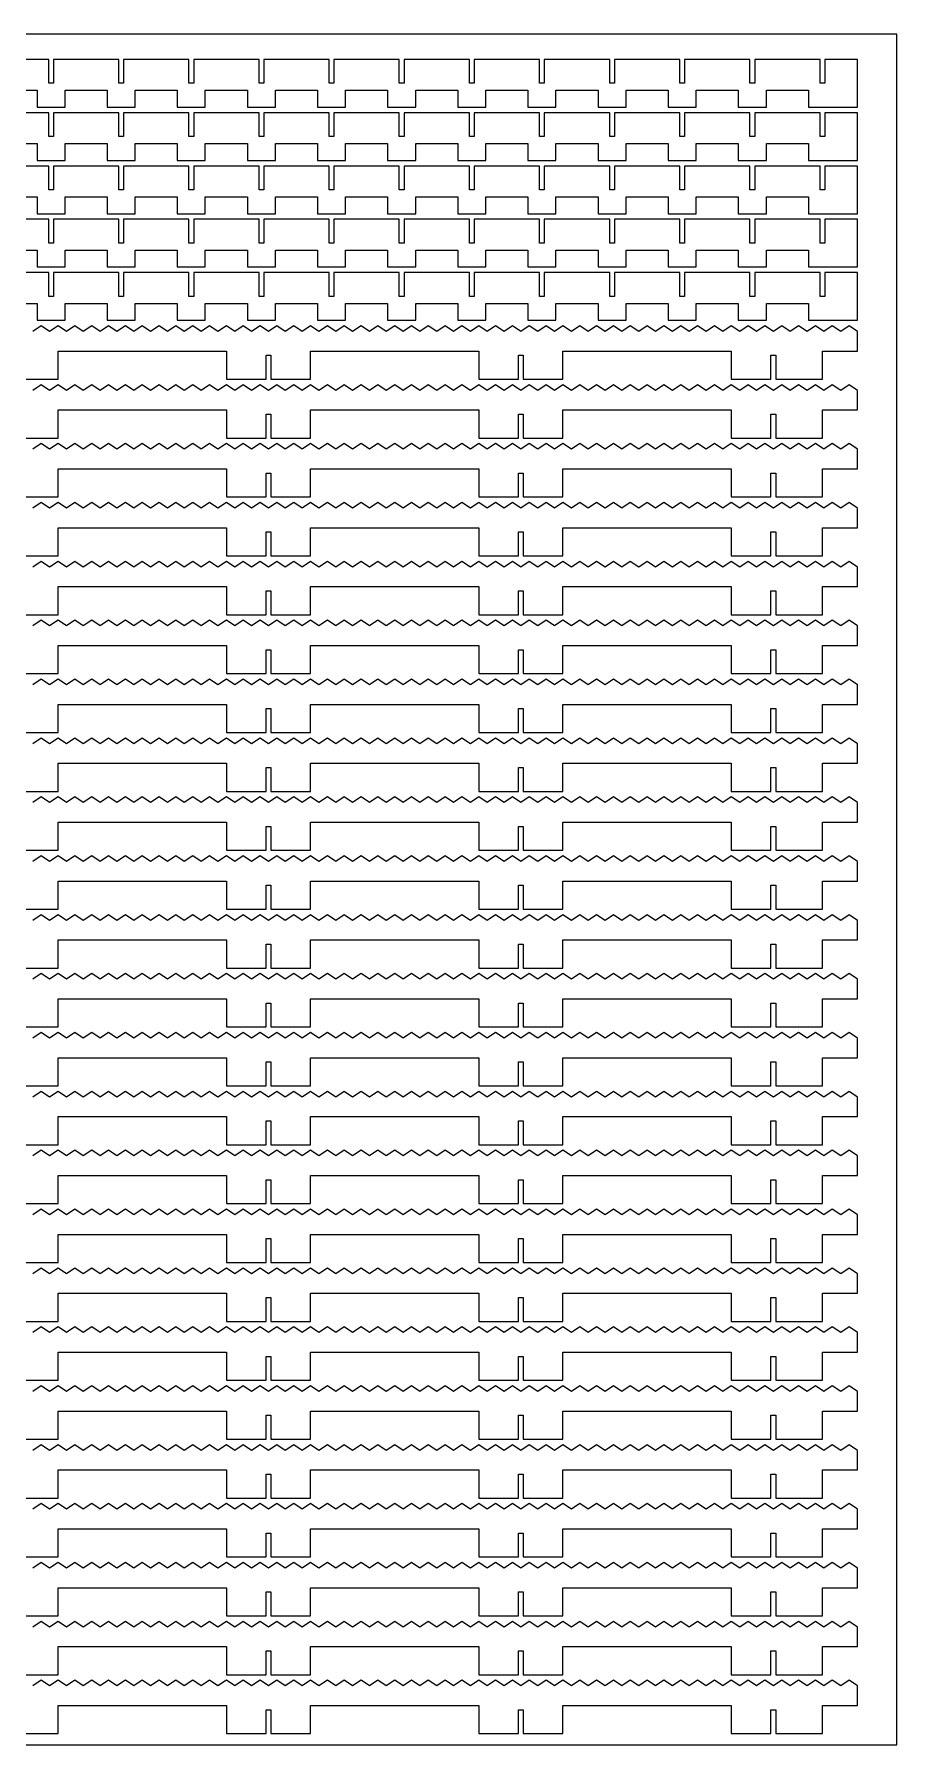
# Model space of a CAD drawing. Header units: millimetres. Extents: x 0 to 2440, y 0 to 2610.
# Drawn here: x 1825 to 2440, y 0 to 1220 of the extents above; entities that cross this region are included whole.
import ezdxf

# ---------------------------------------------------------------- set-up
doc = ezdxf.new("R2010")
doc.units = ezdxf.units.MM
doc.layers.add('CUT', color=1, linetype='Continuous')
doc.layers.add('SHEET', color=8, linetype='Continuous')

msp = doc.modelspace()

# ---------------------------------------------------------------- linework, layer by layer
at = {"layer": 'CUT'}
for points in [[(1797, 1180), (1827, 1180), (1827, 1168), (1847, 1168), (1847, 1180), (1877, 1180), (1877, 1168), (1897, 1168), (1897, 1180), (1927, 1180), (1927, 1168), (1947, 1168), (1947, 1180), (1977, 1180), (1977, 1168), (1997, 1168), (1997, 1180), (2027, 1180), (2027, 1168), (2047, 1168), (2047, 1180), (2077, 1180), (2077, 1168), (2097, 1168), (2097, 1180), (2127, 1180), (2127, 1168), (2147, 1168), (2147, 1180), (2177, 1180), (2177, 1168), (2197, 1168), (2197, 1180), (2227, 1180), (2227, 1168), (2247, 1168), (2247, 1180), (2277, 1180), (2277, 1168), (2297, 1168), (2297, 1180), (2327, 1180), (2327, 1168), (2347, 1168), (2347, 1180), (2377, 1180), (2377, 1168), (2412, 1168), (2412, 1202), (2388.7, 1202), (2388.7, 1185), (2385.3, 1185), (2385.3, 1202), (2338.7, 1202), (2338.7, 1185), (2335.3, 1185), (2335.3, 1202), (2288.7, 1202), (2288.7, 1185), (2285.3, 1185), (2285.3, 1202), (2238.7, 1202), (2238.7, 1185), (2235.3, 1185), (2235.3, 1202), (2188.7, 1202), (2188.7, 1185), (2185.3, 1185), (2185.3, 1202), (2138.7, 1202), (2138.7, 1185), (2135.3, 1185), (2135.3, 1202), (2088.7, 1202), (2088.7, 1185), (2085.3, 1185), (2085.3, 1202), (2038.7, 1202), (2038.7, 1185), (2035.3, 1185), (2035.3, 1202), (1988.7, 1202), (1988.7, 1185), (1985.3, 1185), (1985.3, 1202), (1938.7, 1202), (1938.7, 1185), (1935.3, 1185), (1935.3, 1202), (1888.7, 1202), (1888.7, 1185), (1885.3, 1185), (1885.3, 1202), (1838.7, 1202), (1838.7, 1185), (1835.3, 1185), (1835.3, 1202), (1788.7, 1202)], [(1797, 1142), (1827, 1142), (1827, 1130), (1847, 1130), (1847, 1142), (1877, 1142), (1877, 1130), (1897, 1130), (1897, 1142), (1927, 1142), (1927, 1130), (1947, 1130), (1947, 1142), (1977, 1142), (1977, 1130), (1997, 1130), (1997, 1142), (2027, 1142), (2027, 1130), (2047, 1130), (2047, 1142), (2077, 1142), (2077, 1130), (2097, 1130), (2097, 1142), (2127, 1142), (2127, 1130), (2147, 1130), (2147, 1142), (2177, 1142), (2177, 1130), (2197, 1130), (2197, 1142), (2227, 1142), (2227, 1130), (2247, 1130), (2247, 1142), (2277, 1142), (2277, 1130), (2297, 1130), (2297, 1142), (2327, 1142), (2327, 1130), (2347, 1130), (2347, 1142), (2377, 1142), (2377, 1130), (2412, 1130), (2412, 1164), (2388.7, 1164), (2388.7, 1147), (2385.3, 1147), (2385.3, 1164), (2338.7, 1164), (2338.7, 1147), (2335.3, 1147), (2335.3, 1164), (2288.7, 1164), (2288.7, 1147), (2285.3, 1147), (2285.3, 1164), (2238.7, 1164), (2238.7, 1147), (2235.3, 1147), (2235.3, 1164), (2188.7, 1164), (2188.7, 1147), (2185.3, 1147), (2185.3, 1164), (2138.7, 1164), (2138.7, 1147), (2135.3, 1147), (2135.3, 1164), (2088.7, 1164), (2088.7, 1147), (2085.3, 1147), (2085.3, 1164), (2038.7, 1164), (2038.7, 1147), (2035.3, 1147), (2035.3, 1164), (1988.7, 1164), (1988.7, 1147), (1985.3, 1147), (1985.3, 1164), (1938.7, 1164), (1938.7, 1147), (1935.3, 1147), (1935.3, 1164), (1888.7, 1164), (1888.7, 1147), (1885.3, 1147), (1885.3, 1164), (1838.7, 1164), (1838.7, 1147), (1835.3, 1147), (1835.3, 1164), (1788.7, 1164)], [(1797, 1104), (1827, 1104), (1827, 1092), (1847, 1092), (1847, 1104), (1877, 1104), (1877, 1092), (1897, 1092), (1897, 1104), (1927, 1104), (1927, 1092), (1947, 1092), (1947, 1104), (1977, 1104), (1977, 1092), (1997, 1092), (1997, 1104), (2027, 1104), (2027, 1092), (2047, 1092), (2047, 1104), (2077, 1104), (2077, 1092), (2097, 1092), (2097, 1104), (2127, 1104), (2127, 1092), (2147, 1092), (2147, 1104), (2177, 1104), (2177, 1092), (2197, 1092), (2197, 1104), (2227, 1104), (2227, 1092), (2247, 1092), (2247, 1104), (2277, 1104), (2277, 1092), (2297, 1092), (2297, 1104), (2327, 1104), (2327, 1092), (2347, 1092), (2347, 1104), (2377, 1104), (2377, 1092), (2412, 1092), (2412, 1126), (2388.7, 1126), (2388.7, 1109), (2385.3, 1109), (2385.3, 1126), (2338.7, 1126), (2338.7, 1109), (2335.3, 1109), (2335.3, 1126), (2288.7, 1126), (2288.7, 1109), (2285.3, 1109), (2285.3, 1126), (2238.7, 1126), (2238.7, 1109), (2235.3, 1109), (2235.3, 1126), (2188.7, 1126), (2188.7, 1109), (2185.3, 1109), (2185.3, 1126), (2138.7, 1126), (2138.7, 1109), (2135.3, 1109), (2135.3, 1126), (2088.7, 1126), (2088.7, 1109), (2085.3, 1109), (2085.3, 1126), (2038.7, 1126), (2038.7, 1109), (2035.3, 1109), (2035.3, 1126), (1988.7, 1126), (1988.7, 1109), (1985.3, 1109), (1985.3, 1126), (1938.7, 1126), (1938.7, 1109), (1935.3, 1109), (1935.3, 1126), (1888.7, 1126), (1888.7, 1109), (1885.3, 1109), (1885.3, 1126), (1838.7, 1126), (1838.7, 1109), (1835.3, 1109), (1835.3, 1126), (1788.7, 1126)], [(1797, 1066), (1827, 1066), (1827, 1054), (1847, 1054), (1847, 1066), (1877, 1066), (1877, 1054), (1897, 1054), (1897, 1066), (1927, 1066), (1927, 1054), (1947, 1054), (1947, 1066), (1977, 1066), (1977, 1054), (1997, 1054), (1997, 1066), (2027, 1066), (2027, 1054), (2047, 1054), (2047, 1066), (2077, 1066), (2077, 1054), (2097, 1054), (2097, 1066), (2127, 1066), (2127, 1054), (2147, 1054), (2147, 1066), (2177, 1066), (2177, 1054), (2197, 1054), (2197, 1066), (2227, 1066), (2227, 1054), (2247, 1054), (2247, 1066), (2277, 1066), (2277, 1054), (2297, 1054), (2297, 1066), (2327, 1066), (2327, 1054), (2347, 1054), (2347, 1066), (2377, 1066), (2377, 1054), (2412, 1054), (2412, 1088), (2388.7, 1088), (2388.7, 1071), (2385.3, 1071), (2385.3, 1088), (2338.7, 1088), (2338.7, 1071), (2335.3, 1071), (2335.3, 1088), (2288.7, 1088), (2288.7, 1071), (2285.3, 1071), (2285.3, 1088), (2238.7, 1088), (2238.7, 1071), (2235.3, 1071), (2235.3, 1088), (2188.7, 1088), (2188.7, 1071), (2185.3, 1071), (2185.3, 1088), (2138.7, 1088), (2138.7, 1071), (2135.3, 1071), (2135.3, 1088), (2088.7, 1088), (2088.7, 1071), (2085.3, 1071), (2085.3, 1088), (2038.7, 1088), (2038.7, 1071), (2035.3, 1071), (2035.3, 1088), (1988.7, 1088), (1988.7, 1071), (1985.3, 1071), (1985.3, 1088), (1938.7, 1088), (1938.7, 1071), (1935.3, 1071), (1935.3, 1088), (1888.7, 1088), (1888.7, 1071), (1885.3, 1071), (1885.3, 1088), (1838.7, 1088), (1838.7, 1071), (1835.3, 1071), (1835.3, 1088), (1788.7, 1088)], [(1797, 1028), (1827, 1028), (1827, 1016), (1847, 1016), (1847, 1028), (1877, 1028), (1877, 1016), (1897, 1016), (1897, 1028), (1927, 1028), (1927, 1016), (1947, 1016), (1947, 1028), (1977, 1028), (1977, 1016), (1997, 1016), (1997, 1028), (2027, 1028), (2027, 1016), (2047, 1016), (2047, 1028), (2077, 1028), (2077, 1016), (2097, 1016), (2097, 1028), (2127, 1028), (2127, 1016), (2147, 1016), (2147, 1028), (2177, 1028), (2177, 1016), (2197, 1016), (2197, 1028), (2227, 1028), (2227, 1016), (2247, 1016), (2247, 1028), (2277, 1028), (2277, 1016), (2297, 1016), (2297, 1028), (2327, 1028), (2327, 1016), (2347, 1016), (2347, 1028), (2377, 1028), (2377, 1016), (2412, 1016), (2412, 1050), (2388.7, 1050), (2388.7, 1033), (2385.3, 1033), (2385.3, 1050), (2338.7, 1050), (2338.7, 1033), (2335.3, 1033), (2335.3, 1050), (2288.7, 1050), (2288.7, 1033), (2285.3, 1033), (2285.3, 1050), (2238.7, 1050), (2238.7, 1033), (2235.3, 1033), (2235.3, 1050), (2188.7, 1050), (2188.7, 1033), (2185.3, 1033), (2185.3, 1050), (2138.7, 1050), (2138.7, 1033), (2135.3, 1033), (2135.3, 1050), (2088.7, 1050), (2088.7, 1033), (2085.3, 1033), (2085.3, 1050), (2038.7, 1050), (2038.7, 1033), (2035.3, 1033), (2035.3, 1050), (1988.7, 1050), (1988.7, 1033), (1985.3, 1033), (1985.3, 1050), (1938.7, 1050), (1938.7, 1033), (1935.3, 1033), (1935.3, 1050), (1888.7, 1050), (1888.7, 1033), (1885.3, 1033), (1885.3, 1050), (1838.7, 1050), (1838.7, 1033), (1835.3, 1033), (1835.3, 1050), (1788.7, 1050)], [(1813.7, 974), (1842, 974), (1842, 994), (1962, 994), (1962, 974), (1990.3, 974), (1990.3, 991), (1993.7, 991), (1993.7, 974), (2022, 974), (2022, 994), (2142, 994), (2142, 974), (2170.3, 974), (2170.3, 991), (2173.7, 991), (2173.7, 974), (2202, 974), (2202, 994), (2322, 994), (2322, 974), (2350.3, 974), (2350.3, 991), (2353.7, 991), (2353.7, 974), (2387, 974), (2387, 994), (2412, 994), (2412, 1008), (2406, 1012), (2400, 1008), (2394, 1012), (2388, 1008), (2382, 1012), (2376, 1008), (2370, 1012), (2364, 1008), (2358, 1012), (2352, 1008), (2346, 1012), (2340, 1008), (2334, 1012), (2328, 1008), (2322, 1012), (2316, 1008), (2310, 1012), (2304, 1008), (2298, 1012), (2292, 1008), (2286, 1012), (2280, 1008), (2274, 1012), (2268, 1008), (2262, 1012), (2256, 1008), (2250, 1012), (2244, 1008), (2238, 1012), (2232, 1008), (2226, 1012), (2220, 1008), (2214, 1012), (2208, 1008), (2202, 1012), (2196, 1008), (2190, 1012), (2184, 1008), (2178, 1012), (2172, 1008), (2166, 1012), (2160, 1008), (2154, 1012), (2148, 1008), (2142, 1012), (2136, 1008), (2130, 1012), (2124, 1008), (2118, 1012), (2112, 1008), (2106, 1012), (2100, 1008), (2094, 1012), (2088, 1008), (2082, 1012), (2076, 1008), (2070, 1012), (2064, 1008), (2058, 1012), (2052, 1008), (2046, 1012), (2040, 1008), (2034, 1012), (2028, 1008), (2022, 1012), (2016, 1008), (2010, 1012), (2004, 1008), (1998, 1012), (1992, 1008), (1986, 1012), (1980, 1008), (1974, 1012), (1968, 1008), (1962, 1012), (1956, 1008), (1950, 1012), (1944, 1008), (1938, 1012), (1932, 1008), (1926, 1012), (1920, 1008), (1914, 1012), (1908, 1008), (1902, 1012), (1896, 1008), (1890, 1012), (1884, 1008), (1878, 1012), (1872, 1008), (1866, 1012), (1860, 1008), (1854, 1012), (1848, 1008), (1842, 1012), (1836, 1008), (1830, 1012), (1824, 1008)], [(1813.7, 932), (1842, 932), (1842, 952), (1962, 952), (1962, 932), (1990.3, 932), (1990.3, 949), (1993.7, 949), (1993.7, 932), (2022, 932), (2022, 952), (2142, 952), (2142, 932), (2170.3, 932), (2170.3, 949), (2173.7, 949), (2173.7, 932), (2202, 932), (2202, 952), (2322, 952), (2322, 932), (2350.3, 932), (2350.3, 949), (2353.7, 949), (2353.7, 932), (2387, 932), (2387, 952), (2412, 952), (2412, 966), (2406, 970), (2400, 966), (2394, 970), (2388, 966), (2382, 970), (2376, 966), (2370, 970), (2364, 966), (2358, 970), (2352, 966), (2346, 970), (2340, 966), (2334, 970), (2328, 966), (2322, 970), (2316, 966), (2310, 970), (2304, 966), (2298, 970), (2292, 966), (2286, 970), (2280, 966), (2274, 970), (2268, 966), (2262, 970), (2256, 966), (2250, 970), (2244, 966), (2238, 970), (2232, 966), (2226, 970), (2220, 966), (2214, 970), (2208, 966), (2202, 970), (2196, 966), (2190, 970), (2184, 966), (2178, 970), (2172, 966), (2166, 970), (2160, 966), (2154, 970), (2148, 966), (2142, 970), (2136, 966), (2130, 970), (2124, 966), (2118, 970), (2112, 966), (2106, 970), (2100, 966), (2094, 970), (2088, 966), (2082, 970), (2076, 966), (2070, 970), (2064, 966), (2058, 970), (2052, 966), (2046, 970), (2040, 966), (2034, 970), (2028, 966), (2022, 970), (2016, 966), (2010, 970), (2004, 966), (1998, 970), (1992, 966), (1986, 970), (1980, 966), (1974, 970), (1968, 966), (1962, 970), (1956, 966), (1950, 970), (1944, 966), (1938, 970), (1932, 966), (1926, 970), (1920, 966), (1914, 970), (1908, 966), (1902, 970), (1896, 966), (1890, 970), (1884, 966), (1878, 970), (1872, 966), (1866, 970), (1860, 966), (1854, 970), (1848, 966), (1842, 970), (1836, 966), (1830, 970), (1824, 966)], [(1813.7, 890), (1842, 890), (1842, 910), (1962, 910), (1962, 890), (1990.3, 890), (1990.3, 907), (1993.7, 907), (1993.7, 890), (2022, 890), (2022, 910), (2142, 910), (2142, 890), (2170.3, 890), (2170.3, 907), (2173.7, 907), (2173.7, 890), (2202, 890), (2202, 910), (2322, 910), (2322, 890), (2350.3, 890), (2350.3, 907), (2353.7, 907), (2353.7, 890), (2387, 890), (2387, 910), (2412, 910), (2412, 924), (2406, 928), (2400, 924), (2394, 928), (2388, 924), (2382, 928), (2376, 924), (2370, 928), (2364, 924), (2358, 928), (2352, 924), (2346, 928), (2340, 924), (2334, 928), (2328, 924), (2322, 928), (2316, 924), (2310, 928), (2304, 924), (2298, 928), (2292, 924), (2286, 928), (2280, 924), (2274, 928), (2268, 924), (2262, 928), (2256, 924), (2250, 928), (2244, 924), (2238, 928), (2232, 924), (2226, 928), (2220, 924), (2214, 928), (2208, 924), (2202, 928), (2196, 924), (2190, 928), (2184, 924), (2178, 928), (2172, 924), (2166, 928), (2160, 924), (2154, 928), (2148, 924), (2142, 928), (2136, 924), (2130, 928), (2124, 924), (2118, 928), (2112, 924), (2106, 928), (2100, 924), (2094, 928), (2088, 924), (2082, 928), (2076, 924), (2070, 928), (2064, 924), (2058, 928), (2052, 924), (2046, 928), (2040, 924), (2034, 928), (2028, 924), (2022, 928), (2016, 924), (2010, 928), (2004, 924), (1998, 928), (1992, 924), (1986, 928), (1980, 924), (1974, 928), (1968, 924), (1962, 928), (1956, 924), (1950, 928), (1944, 924), (1938, 928), (1932, 924), (1926, 928), (1920, 924), (1914, 928), (1908, 924), (1902, 928), (1896, 924), (1890, 928), (1884, 924), (1878, 928), (1872, 924), (1866, 928), (1860, 924), (1854, 928), (1848, 924), (1842, 928), (1836, 924), (1830, 928), (1824, 924)], [(1813.7, 848), (1842, 848), (1842, 868), (1962, 868), (1962, 848), (1990.3, 848), (1990.3, 865), (1993.7, 865), (1993.7, 848), (2022, 848), (2022, 868), (2142, 868), (2142, 848), (2170.3, 848), (2170.3, 865), (2173.7, 865), (2173.7, 848), (2202, 848), (2202, 868), (2322, 868), (2322, 848), (2350.3, 848), (2350.3, 865), (2353.7, 865), (2353.7, 848), (2387, 848), (2387, 868), (2412, 868), (2412, 882), (2406, 886), (2400, 882), (2394, 886), (2388, 882), (2382, 886), (2376, 882), (2370, 886), (2364, 882), (2358, 886), (2352, 882), (2346, 886), (2340, 882), (2334, 886), (2328, 882), (2322, 886), (2316, 882), (2310, 886), (2304, 882), (2298, 886), (2292, 882), (2286, 886), (2280, 882), (2274, 886), (2268, 882), (2262, 886), (2256, 882), (2250, 886), (2244, 882), (2238, 886), (2232, 882), (2226, 886), (2220, 882), (2214, 886), (2208, 882), (2202, 886), (2196, 882), (2190, 886), (2184, 882), (2178, 886), (2172, 882), (2166, 886), (2160, 882), (2154, 886), (2148, 882), (2142, 886), (2136, 882), (2130, 886), (2124, 882), (2118, 886), (2112, 882), (2106, 886), (2100, 882), (2094, 886), (2088, 882), (2082, 886), (2076, 882), (2070, 886), (2064, 882), (2058, 886), (2052, 882), (2046, 886), (2040, 882), (2034, 886), (2028, 882), (2022, 886), (2016, 882), (2010, 886), (2004, 882), (1998, 886), (1992, 882), (1986, 886), (1980, 882), (1974, 886), (1968, 882), (1962, 886), (1956, 882), (1950, 886), (1944, 882), (1938, 886), (1932, 882), (1926, 886), (1920, 882), (1914, 886), (1908, 882), (1902, 886), (1896, 882), (1890, 886), (1884, 882), (1878, 886), (1872, 882), (1866, 886), (1860, 882), (1854, 886), (1848, 882), (1842, 886), (1836, 882), (1830, 886), (1824, 882)], [(1813.7, 806), (1842, 806), (1842, 826), (1962, 826), (1962, 806), (1990.3, 806), (1990.3, 823), (1993.7, 823), (1993.7, 806), (2022, 806), (2022, 826), (2142, 826), (2142, 806), (2170.3, 806), (2170.3, 823), (2173.7, 823), (2173.7, 806), (2202, 806), (2202, 826), (2322, 826), (2322, 806), (2350.3, 806), (2350.3, 823), (2353.7, 823), (2353.7, 806), (2387, 806), (2387, 826), (2412, 826), (2412, 840), (2406, 844), (2400, 840), (2394, 844), (2388, 840), (2382, 844), (2376, 840), (2370, 844), (2364, 840), (2358, 844), (2352, 840), (2346, 844), (2340, 840), (2334, 844), (2328, 840), (2322, 844), (2316, 840), (2310, 844), (2304, 840), (2298, 844), (2292, 840), (2286, 844), (2280, 840), (2274, 844), (2268, 840), (2262, 844), (2256, 840), (2250, 844), (2244, 840), (2238, 844), (2232, 840), (2226, 844), (2220, 840), (2214, 844), (2208, 840), (2202, 844), (2196, 840), (2190, 844), (2184, 840), (2178, 844), (2172, 840), (2166, 844), (2160, 840), (2154, 844), (2148, 840), (2142, 844), (2136, 840), (2130, 844), (2124, 840), (2118, 844), (2112, 840), (2106, 844), (2100, 840), (2094, 844), (2088, 840), (2082, 844), (2076, 840), (2070, 844), (2064, 840), (2058, 844), (2052, 840), (2046, 844), (2040, 840), (2034, 844), (2028, 840), (2022, 844), (2016, 840), (2010, 844), (2004, 840), (1998, 844), (1992, 840), (1986, 844), (1980, 840), (1974, 844), (1968, 840), (1962, 844), (1956, 840), (1950, 844), (1944, 840), (1938, 844), (1932, 840), (1926, 844), (1920, 840), (1914, 844), (1908, 840), (1902, 844), (1896, 840), (1890, 844), (1884, 840), (1878, 844), (1872, 840), (1866, 844), (1860, 840), (1854, 844), (1848, 840), (1842, 844), (1836, 840), (1830, 844), (1824, 840)], [(1813.7, 764), (1842, 764), (1842, 784), (1962, 784), (1962, 764), (1990.3, 764), (1990.3, 781), (1993.7, 781), (1993.7, 764), (2022, 764), (2022, 784), (2142, 784), (2142, 764), (2170.3, 764), (2170.3, 781), (2173.7, 781), (2173.7, 764), (2202, 764), (2202, 784), (2322, 784), (2322, 764), (2350.3, 764), (2350.3, 781), (2353.7, 781), (2353.7, 764), (2387, 764), (2387, 784), (2412, 784), (2412, 798), (2406, 802), (2400, 798), (2394, 802), (2388, 798), (2382, 802), (2376, 798), (2370, 802), (2364, 798), (2358, 802), (2352, 798), (2346, 802), (2340, 798), (2334, 802), (2328, 798), (2322, 802), (2316, 798), (2310, 802), (2304, 798), (2298, 802), (2292, 798), (2286, 802), (2280, 798), (2274, 802), (2268, 798), (2262, 802), (2256, 798), (2250, 802), (2244, 798), (2238, 802), (2232, 798), (2226, 802), (2220, 798), (2214, 802), (2208, 798), (2202, 802), (2196, 798), (2190, 802), (2184, 798), (2178, 802), (2172, 798), (2166, 802), (2160, 798), (2154, 802), (2148, 798), (2142, 802), (2136, 798), (2130, 802), (2124, 798), (2118, 802), (2112, 798), (2106, 802), (2100, 798), (2094, 802), (2088, 798), (2082, 802), (2076, 798), (2070, 802), (2064, 798), (2058, 802), (2052, 798), (2046, 802), (2040, 798), (2034, 802), (2028, 798), (2022, 802), (2016, 798), (2010, 802), (2004, 798), (1998, 802), (1992, 798), (1986, 802), (1980, 798), (1974, 802), (1968, 798), (1962, 802), (1956, 798), (1950, 802), (1944, 798), (1938, 802), (1932, 798), (1926, 802), (1920, 798), (1914, 802), (1908, 798), (1902, 802), (1896, 798), (1890, 802), (1884, 798), (1878, 802), (1872, 798), (1866, 802), (1860, 798), (1854, 802), (1848, 798), (1842, 802), (1836, 798), (1830, 802), (1824, 798)], [(1813.7, 722), (1842, 722), (1842, 742), (1962, 742), (1962, 722), (1990.3, 722), (1990.3, 739), (1993.7, 739), (1993.7, 722), (2022, 722), (2022, 742), (2142, 742), (2142, 722), (2170.3, 722), (2170.3, 739), (2173.7, 739), (2173.7, 722), (2202, 722), (2202, 742), (2322, 742), (2322, 722), (2350.3, 722), (2350.3, 739), (2353.7, 739), (2353.7, 722), (2387, 722), (2387, 742), (2412, 742), (2412, 756), (2406, 760), (2400, 756), (2394, 760), (2388, 756), (2382, 760), (2376, 756), (2370, 760), (2364, 756), (2358, 760), (2352, 756), (2346, 760), (2340, 756), (2334, 760), (2328, 756), (2322, 760), (2316, 756), (2310, 760), (2304, 756), (2298, 760), (2292, 756), (2286, 760), (2280, 756), (2274, 760), (2268, 756), (2262, 760), (2256, 756), (2250, 760), (2244, 756), (2238, 760), (2232, 756), (2226, 760), (2220, 756), (2214, 760), (2208, 756), (2202, 760), (2196, 756), (2190, 760), (2184, 756), (2178, 760), (2172, 756), (2166, 760), (2160, 756), (2154, 760), (2148, 756), (2142, 760), (2136, 756), (2130, 760), (2124, 756), (2118, 760), (2112, 756), (2106, 760), (2100, 756), (2094, 760), (2088, 756), (2082, 760), (2076, 756), (2070, 760), (2064, 756), (2058, 760), (2052, 756), (2046, 760), (2040, 756), (2034, 760), (2028, 756), (2022, 760), (2016, 756), (2010, 760), (2004, 756), (1998, 760), (1992, 756), (1986, 760), (1980, 756), (1974, 760), (1968, 756), (1962, 760), (1956, 756), (1950, 760), (1944, 756), (1938, 760), (1932, 756), (1926, 760), (1920, 756), (1914, 760), (1908, 756), (1902, 760), (1896, 756), (1890, 760), (1884, 756), (1878, 760), (1872, 756), (1866, 760), (1860, 756), (1854, 760), (1848, 756), (1842, 760), (1836, 756), (1830, 760), (1824, 756)], [(1813.7, 680), (1842, 680), (1842, 700), (1962, 700), (1962, 680), (1990.3, 680), (1990.3, 697), (1993.7, 697), (1993.7, 680), (2022, 680), (2022, 700), (2142, 700), (2142, 680), (2170.3, 680), (2170.3, 697), (2173.7, 697), (2173.7, 680), (2202, 680), (2202, 700), (2322, 700), (2322, 680), (2350.3, 680), (2350.3, 697), (2353.7, 697), (2353.7, 680), (2387, 680), (2387, 700), (2412, 700), (2412, 714), (2406, 718), (2400, 714), (2394, 718), (2388, 714), (2382, 718), (2376, 714), (2370, 718), (2364, 714), (2358, 718), (2352, 714), (2346, 718), (2340, 714), (2334, 718), (2328, 714), (2322, 718), (2316, 714), (2310, 718), (2304, 714), (2298, 718), (2292, 714), (2286, 718), (2280, 714), (2274, 718), (2268, 714), (2262, 718), (2256, 714), (2250, 718), (2244, 714), (2238, 718), (2232, 714), (2226, 718), (2220, 714), (2214, 718), (2208, 714), (2202, 718), (2196, 714), (2190, 718), (2184, 714), (2178, 718), (2172, 714), (2166, 718), (2160, 714), (2154, 718), (2148, 714), (2142, 718), (2136, 714), (2130, 718), (2124, 714), (2118, 718), (2112, 714), (2106, 718), (2100, 714), (2094, 718), (2088, 714), (2082, 718), (2076, 714), (2070, 718), (2064, 714), (2058, 718), (2052, 714), (2046, 718), (2040, 714), (2034, 718), (2028, 714), (2022, 718), (2016, 714), (2010, 718), (2004, 714), (1998, 718), (1992, 714), (1986, 718), (1980, 714), (1974, 718), (1968, 714), (1962, 718), (1956, 714), (1950, 718), (1944, 714), (1938, 718), (1932, 714), (1926, 718), (1920, 714), (1914, 718), (1908, 714), (1902, 718), (1896, 714), (1890, 718), (1884, 714), (1878, 718), (1872, 714), (1866, 718), (1860, 714), (1854, 718), (1848, 714), (1842, 718), (1836, 714), (1830, 718), (1824, 714)], [(1813.7, 638), (1842, 638), (1842, 658), (1962, 658), (1962, 638), (1990.3, 638), (1990.3, 655), (1993.7, 655), (1993.7, 638), (2022, 638), (2022, 658), (2142, 658), (2142, 638), (2170.3, 638), (2170.3, 655), (2173.7, 655), (2173.7, 638), (2202, 638), (2202, 658), (2322, 658), (2322, 638), (2350.3, 638), (2350.3, 655), (2353.7, 655), (2353.7, 638), (2387, 638), (2387, 658), (2412, 658), (2412, 672), (2406, 676), (2400, 672), (2394, 676), (2388, 672), (2382, 676), (2376, 672), (2370, 676), (2364, 672), (2358, 676), (2352, 672), (2346, 676), (2340, 672), (2334, 676), (2328, 672), (2322, 676), (2316, 672), (2310, 676), (2304, 672), (2298, 676), (2292, 672), (2286, 676), (2280, 672), (2274, 676), (2268, 672), (2262, 676), (2256, 672), (2250, 676), (2244, 672), (2238, 676), (2232, 672), (2226, 676), (2220, 672), (2214, 676), (2208, 672), (2202, 676), (2196, 672), (2190, 676), (2184, 672), (2178, 676), (2172, 672), (2166, 676), (2160, 672), (2154, 676), (2148, 672), (2142, 676), (2136, 672), (2130, 676), (2124, 672), (2118, 676), (2112, 672), (2106, 676), (2100, 672), (2094, 676), (2088, 672), (2082, 676), (2076, 672), (2070, 676), (2064, 672), (2058, 676), (2052, 672), (2046, 676), (2040, 672), (2034, 676), (2028, 672), (2022, 676), (2016, 672), (2010, 676), (2004, 672), (1998, 676), (1992, 672), (1986, 676), (1980, 672), (1974, 676), (1968, 672), (1962, 676), (1956, 672), (1950, 676), (1944, 672), (1938, 676), (1932, 672), (1926, 676), (1920, 672), (1914, 676), (1908, 672), (1902, 676), (1896, 672), (1890, 676), (1884, 672), (1878, 676), (1872, 672), (1866, 676), (1860, 672), (1854, 676), (1848, 672), (1842, 676), (1836, 672), (1830, 676), (1824, 672)], [(1813.7, 596), (1842, 596), (1842, 616), (1962, 616), (1962, 596), (1990.3, 596), (1990.3, 613), (1993.7, 613), (1993.7, 596), (2022, 596), (2022, 616), (2142, 616), (2142, 596), (2170.3, 596), (2170.3, 613), (2173.7, 613), (2173.7, 596), (2202, 596), (2202, 616), (2322, 616), (2322, 596), (2350.3, 596), (2350.3, 613), (2353.7, 613), (2353.7, 596), (2387, 596), (2387, 616), (2412, 616), (2412, 630), (2406, 634), (2400, 630), (2394, 634), (2388, 630), (2382, 634), (2376, 630), (2370, 634), (2364, 630), (2358, 634), (2352, 630), (2346, 634), (2340, 630), (2334, 634), (2328, 630), (2322, 634), (2316, 630), (2310, 634), (2304, 630), (2298, 634), (2292, 630), (2286, 634), (2280, 630), (2274, 634), (2268, 630), (2262, 634), (2256, 630), (2250, 634), (2244, 630), (2238, 634), (2232, 630), (2226, 634), (2220, 630), (2214, 634), (2208, 630), (2202, 634), (2196, 630), (2190, 634), (2184, 630), (2178, 634), (2172, 630), (2166, 634), (2160, 630), (2154, 634), (2148, 630), (2142, 634), (2136, 630), (2130, 634), (2124, 630), (2118, 634), (2112, 630), (2106, 634), (2100, 630), (2094, 634), (2088, 630), (2082, 634), (2076, 630), (2070, 634), (2064, 630), (2058, 634), (2052, 630), (2046, 634), (2040, 630), (2034, 634), (2028, 630), (2022, 634), (2016, 630), (2010, 634), (2004, 630), (1998, 634), (1992, 630), (1986, 634), (1980, 630), (1974, 634), (1968, 630), (1962, 634), (1956, 630), (1950, 634), (1944, 630), (1938, 634), (1932, 630), (1926, 634), (1920, 630), (1914, 634), (1908, 630), (1902, 634), (1896, 630), (1890, 634), (1884, 630), (1878, 634), (1872, 630), (1866, 634), (1860, 630), (1854, 634), (1848, 630), (1842, 634), (1836, 630), (1830, 634), (1824, 630)], [(1813.7, 554), (1842, 554), (1842, 574), (1962, 574), (1962, 554), (1990.3, 554), (1990.3, 571), (1993.7, 571), (1993.7, 554), (2022, 554), (2022, 574), (2142, 574), (2142, 554), (2170.3, 554), (2170.3, 571), (2173.7, 571), (2173.7, 554), (2202, 554), (2202, 574), (2322, 574), (2322, 554), (2350.3, 554), (2350.3, 571), (2353.7, 571), (2353.7, 554), (2387, 554), (2387, 574), (2412, 574), (2412, 588), (2406, 592), (2400, 588), (2394, 592), (2388, 588), (2382, 592), (2376, 588), (2370, 592), (2364, 588), (2358, 592), (2352, 588), (2346, 592), (2340, 588), (2334, 592), (2328, 588), (2322, 592), (2316, 588), (2310, 592), (2304, 588), (2298, 592), (2292, 588), (2286, 592), (2280, 588), (2274, 592), (2268, 588), (2262, 592), (2256, 588), (2250, 592), (2244, 588), (2238, 592), (2232, 588), (2226, 592), (2220, 588), (2214, 592), (2208, 588), (2202, 592), (2196, 588), (2190, 592), (2184, 588), (2178, 592), (2172, 588), (2166, 592), (2160, 588), (2154, 592), (2148, 588), (2142, 592), (2136, 588), (2130, 592), (2124, 588), (2118, 592), (2112, 588), (2106, 592), (2100, 588), (2094, 592), (2088, 588), (2082, 592), (2076, 588), (2070, 592), (2064, 588), (2058, 592), (2052, 588), (2046, 592), (2040, 588), (2034, 592), (2028, 588), (2022, 592), (2016, 588), (2010, 592), (2004, 588), (1998, 592), (1992, 588), (1986, 592), (1980, 588), (1974, 592), (1968, 588), (1962, 592), (1956, 588), (1950, 592), (1944, 588), (1938, 592), (1932, 588), (1926, 592), (1920, 588), (1914, 592), (1908, 588), (1902, 592), (1896, 588), (1890, 592), (1884, 588), (1878, 592), (1872, 588), (1866, 592), (1860, 588), (1854, 592), (1848, 588), (1842, 592), (1836, 588), (1830, 592), (1824, 588)], [(1813.7, 512), (1842, 512), (1842, 532), (1962, 532), (1962, 512), (1990.3, 512), (1990.3, 529), (1993.7, 529), (1993.7, 512), (2022, 512), (2022, 532), (2142, 532), (2142, 512), (2170.3, 512), (2170.3, 529), (2173.7, 529), (2173.7, 512), (2202, 512), (2202, 532), (2322, 532), (2322, 512), (2350.3, 512), (2350.3, 529), (2353.7, 529), (2353.7, 512), (2387, 512), (2387, 532), (2412, 532), (2412, 546), (2406, 550), (2400, 546), (2394, 550), (2388, 546), (2382, 550), (2376, 546), (2370, 550), (2364, 546), (2358, 550), (2352, 546), (2346, 550), (2340, 546), (2334, 550), (2328, 546), (2322, 550), (2316, 546), (2310, 550), (2304, 546), (2298, 550), (2292, 546), (2286, 550), (2280, 546), (2274, 550), (2268, 546), (2262, 550), (2256, 546), (2250, 550), (2244, 546), (2238, 550), (2232, 546), (2226, 550), (2220, 546), (2214, 550), (2208, 546), (2202, 550), (2196, 546), (2190, 550), (2184, 546), (2178, 550), (2172, 546), (2166, 550), (2160, 546), (2154, 550), (2148, 546), (2142, 550), (2136, 546), (2130, 550), (2124, 546), (2118, 550), (2112, 546), (2106, 550), (2100, 546), (2094, 550), (2088, 546), (2082, 550), (2076, 546), (2070, 550), (2064, 546), (2058, 550), (2052, 546), (2046, 550), (2040, 546), (2034, 550), (2028, 546), (2022, 550), (2016, 546), (2010, 550), (2004, 546), (1998, 550), (1992, 546), (1986, 550), (1980, 546), (1974, 550), (1968, 546), (1962, 550), (1956, 546), (1950, 550), (1944, 546), (1938, 550), (1932, 546), (1926, 550), (1920, 546), (1914, 550), (1908, 546), (1902, 550), (1896, 546), (1890, 550), (1884, 546), (1878, 550), (1872, 546), (1866, 550), (1860, 546), (1854, 550), (1848, 546), (1842, 550), (1836, 546), (1830, 550), (1824, 546)], [(1813.7, 470), (1842, 470), (1842, 490), (1962, 490), (1962, 470), (1990.3, 470), (1990.3, 487), (1993.7, 487), (1993.7, 470), (2022, 470), (2022, 490), (2142, 490), (2142, 470), (2170.3, 470), (2170.3, 487), (2173.7, 487), (2173.7, 470), (2202, 470), (2202, 490), (2322, 490), (2322, 470), (2350.3, 470), (2350.3, 487), (2353.7, 487), (2353.7, 470), (2387, 470), (2387, 490), (2412, 490), (2412, 504), (2406, 508), (2400, 504), (2394, 508), (2388, 504), (2382, 508), (2376, 504), (2370, 508), (2364, 504), (2358, 508), (2352, 504), (2346, 508), (2340, 504), (2334, 508), (2328, 504), (2322, 508), (2316, 504), (2310, 508), (2304, 504), (2298, 508), (2292, 504), (2286, 508), (2280, 504), (2274, 508), (2268, 504), (2262, 508), (2256, 504), (2250, 508), (2244, 504), (2238, 508), (2232, 504), (2226, 508), (2220, 504), (2214, 508), (2208, 504), (2202, 508), (2196, 504), (2190, 508), (2184, 504), (2178, 508), (2172, 504), (2166, 508), (2160, 504), (2154, 508), (2148, 504), (2142, 508), (2136, 504), (2130, 508), (2124, 504), (2118, 508), (2112, 504), (2106, 508), (2100, 504), (2094, 508), (2088, 504), (2082, 508), (2076, 504), (2070, 508), (2064, 504), (2058, 508), (2052, 504), (2046, 508), (2040, 504), (2034, 508), (2028, 504), (2022, 508), (2016, 504), (2010, 508), (2004, 504), (1998, 508), (1992, 504), (1986, 508), (1980, 504), (1974, 508), (1968, 504), (1962, 508), (1956, 504), (1950, 508), (1944, 504), (1938, 508), (1932, 504), (1926, 508), (1920, 504), (1914, 508), (1908, 504), (1902, 508), (1896, 504), (1890, 508), (1884, 504), (1878, 508), (1872, 504), (1866, 508), (1860, 504), (1854, 508), (1848, 504), (1842, 508), (1836, 504), (1830, 508), (1824, 504)], [(1813.7, 428), (1842, 428), (1842, 448), (1962, 448), (1962, 428), (1990.3, 428), (1990.3, 445), (1993.7, 445), (1993.7, 428), (2022, 428), (2022, 448), (2142, 448), (2142, 428), (2170.3, 428), (2170.3, 445), (2173.7, 445), (2173.7, 428), (2202, 428), (2202, 448), (2322, 448), (2322, 428), (2350.3, 428), (2350.3, 445), (2353.7, 445), (2353.7, 428), (2387, 428), (2387, 448), (2412, 448), (2412, 462), (2406, 466), (2400, 462), (2394, 466), (2388, 462), (2382, 466), (2376, 462), (2370, 466), (2364, 462), (2358, 466), (2352, 462), (2346, 466), (2340, 462), (2334, 466), (2328, 462), (2322, 466), (2316, 462), (2310, 466), (2304, 462), (2298, 466), (2292, 462), (2286, 466), (2280, 462), (2274, 466), (2268, 462), (2262, 466), (2256, 462), (2250, 466), (2244, 462), (2238, 466), (2232, 462), (2226, 466), (2220, 462), (2214, 466), (2208, 462), (2202, 466), (2196, 462), (2190, 466), (2184, 462), (2178, 466), (2172, 462), (2166, 466), (2160, 462), (2154, 466), (2148, 462), (2142, 466), (2136, 462), (2130, 466), (2124, 462), (2118, 466), (2112, 462), (2106, 466), (2100, 462), (2094, 466), (2088, 462), (2082, 466), (2076, 462), (2070, 466), (2064, 462), (2058, 466), (2052, 462), (2046, 466), (2040, 462), (2034, 466), (2028, 462), (2022, 466), (2016, 462), (2010, 466), (2004, 462), (1998, 466), (1992, 462), (1986, 466), (1980, 462), (1974, 466), (1968, 462), (1962, 466), (1956, 462), (1950, 466), (1944, 462), (1938, 466), (1932, 462), (1926, 466), (1920, 462), (1914, 466), (1908, 462), (1902, 466), (1896, 462), (1890, 466), (1884, 462), (1878, 466), (1872, 462), (1866, 466), (1860, 462), (1854, 466), (1848, 462), (1842, 466), (1836, 462), (1830, 466), (1824, 462)], [(1813.7, 386), (1842, 386), (1842, 406), (1962, 406), (1962, 386), (1990.3, 386), (1990.3, 403), (1993.7, 403), (1993.7, 386), (2022, 386), (2022, 406), (2142, 406), (2142, 386), (2170.3, 386), (2170.3, 403), (2173.7, 403), (2173.7, 386), (2202, 386), (2202, 406), (2322, 406), (2322, 386), (2350.3, 386), (2350.3, 403), (2353.7, 403), (2353.7, 386), (2387, 386), (2387, 406), (2412, 406), (2412, 420), (2406, 424), (2400, 420), (2394, 424), (2388, 420), (2382, 424), (2376, 420), (2370, 424), (2364, 420), (2358, 424), (2352, 420), (2346, 424), (2340, 420), (2334, 424), (2328, 420), (2322, 424), (2316, 420), (2310, 424), (2304, 420), (2298, 424), (2292, 420), (2286, 424), (2280, 420), (2274, 424), (2268, 420), (2262, 424), (2256, 420), (2250, 424), (2244, 420), (2238, 424), (2232, 420), (2226, 424), (2220, 420), (2214, 424), (2208, 420), (2202, 424), (2196, 420), (2190, 424), (2184, 420), (2178, 424), (2172, 420), (2166, 424), (2160, 420), (2154, 424), (2148, 420), (2142, 424), (2136, 420), (2130, 424), (2124, 420), (2118, 424), (2112, 420), (2106, 424), (2100, 420), (2094, 424), (2088, 420), (2082, 424), (2076, 420), (2070, 424), (2064, 420), (2058, 424), (2052, 420), (2046, 424), (2040, 420), (2034, 424), (2028, 420), (2022, 424), (2016, 420), (2010, 424), (2004, 420), (1998, 424), (1992, 420), (1986, 424), (1980, 420), (1974, 424), (1968, 420), (1962, 424), (1956, 420), (1950, 424), (1944, 420), (1938, 424), (1932, 420), (1926, 424), (1920, 420), (1914, 424), (1908, 420), (1902, 424), (1896, 420), (1890, 424), (1884, 420), (1878, 424), (1872, 420), (1866, 424), (1860, 420), (1854, 424), (1848, 420), (1842, 424), (1836, 420), (1830, 424), (1824, 420)], [(1813.7, 344), (1842, 344), (1842, 364), (1962, 364), (1962, 344), (1990.3, 344), (1990.3, 361), (1993.7, 361), (1993.7, 344), (2022, 344), (2022, 364), (2142, 364), (2142, 344), (2170.3, 344), (2170.3, 361), (2173.7, 361), (2173.7, 344), (2202, 344), (2202, 364), (2322, 364), (2322, 344), (2350.3, 344), (2350.3, 361), (2353.7, 361), (2353.7, 344), (2387, 344), (2387, 364), (2412, 364), (2412, 378), (2406, 382), (2400, 378), (2394, 382), (2388, 378), (2382, 382), (2376, 378), (2370, 382), (2364, 378), (2358, 382), (2352, 378), (2346, 382), (2340, 378), (2334, 382), (2328, 378), (2322, 382), (2316, 378), (2310, 382), (2304, 378), (2298, 382), (2292, 378), (2286, 382), (2280, 378), (2274, 382), (2268, 378), (2262, 382), (2256, 378), (2250, 382), (2244, 378), (2238, 382), (2232, 378), (2226, 382), (2220, 378), (2214, 382), (2208, 378), (2202, 382), (2196, 378), (2190, 382), (2184, 378), (2178, 382), (2172, 378), (2166, 382), (2160, 378), (2154, 382), (2148, 378), (2142, 382), (2136, 378), (2130, 382), (2124, 378), (2118, 382), (2112, 378), (2106, 382), (2100, 378), (2094, 382), (2088, 378), (2082, 382), (2076, 378), (2070, 382), (2064, 378), (2058, 382), (2052, 378), (2046, 382), (2040, 378), (2034, 382), (2028, 378), (2022, 382), (2016, 378), (2010, 382), (2004, 378), (1998, 382), (1992, 378), (1986, 382), (1980, 378), (1974, 382), (1968, 378), (1962, 382), (1956, 378), (1950, 382), (1944, 378), (1938, 382), (1932, 378), (1926, 382), (1920, 378), (1914, 382), (1908, 378), (1902, 382), (1896, 378), (1890, 382), (1884, 378), (1878, 382), (1872, 378), (1866, 382), (1860, 378), (1854, 382), (1848, 378), (1842, 382), (1836, 378), (1830, 382), (1824, 378)], [(1813.7, 302), (1842, 302), (1842, 322), (1962, 322), (1962, 302), (1990.3, 302), (1990.3, 319), (1993.7, 319), (1993.7, 302), (2022, 302), (2022, 322), (2142, 322), (2142, 302), (2170.3, 302), (2170.3, 319), (2173.7, 319), (2173.7, 302), (2202, 302), (2202, 322), (2322, 322), (2322, 302), (2350.3, 302), (2350.3, 319), (2353.7, 319), (2353.7, 302), (2387, 302), (2387, 322), (2412, 322), (2412, 336), (2406, 340), (2400, 336), (2394, 340), (2388, 336), (2382, 340), (2376, 336), (2370, 340), (2364, 336), (2358, 340), (2352, 336), (2346, 340), (2340, 336), (2334, 340), (2328, 336), (2322, 340), (2316, 336), (2310, 340), (2304, 336), (2298, 340), (2292, 336), (2286, 340), (2280, 336), (2274, 340), (2268, 336), (2262, 340), (2256, 336), (2250, 340), (2244, 336), (2238, 340), (2232, 336), (2226, 340), (2220, 336), (2214, 340), (2208, 336), (2202, 340), (2196, 336), (2190, 340), (2184, 336), (2178, 340), (2172, 336), (2166, 340), (2160, 336), (2154, 340), (2148, 336), (2142, 340), (2136, 336), (2130, 340), (2124, 336), (2118, 340), (2112, 336), (2106, 340), (2100, 336), (2094, 340), (2088, 336), (2082, 340), (2076, 336), (2070, 340), (2064, 336), (2058, 340), (2052, 336), (2046, 340), (2040, 336), (2034, 340), (2028, 336), (2022, 340), (2016, 336), (2010, 340), (2004, 336), (1998, 340), (1992, 336), (1986, 340), (1980, 336), (1974, 340), (1968, 336), (1962, 340), (1956, 336), (1950, 340), (1944, 336), (1938, 340), (1932, 336), (1926, 340), (1920, 336), (1914, 340), (1908, 336), (1902, 340), (1896, 336), (1890, 340), (1884, 336), (1878, 340), (1872, 336), (1866, 340), (1860, 336), (1854, 340), (1848, 336), (1842, 340), (1836, 336), (1830, 340), (1824, 336)], [(1813.7, 260), (1842, 260), (1842, 280), (1962, 280), (1962, 260), (1990.3, 260), (1990.3, 277), (1993.7, 277), (1993.7, 260), (2022, 260), (2022, 280), (2142, 280), (2142, 260), (2170.3, 260), (2170.3, 277), (2173.7, 277), (2173.7, 260), (2202, 260), (2202, 280), (2322, 280), (2322, 260), (2350.3, 260), (2350.3, 277), (2353.7, 277), (2353.7, 260), (2387, 260), (2387, 280), (2412, 280), (2412, 294), (2406, 298), (2400, 294), (2394, 298), (2388, 294), (2382, 298), (2376, 294), (2370, 298), (2364, 294), (2358, 298), (2352, 294), (2346, 298), (2340, 294), (2334, 298), (2328, 294), (2322, 298), (2316, 294), (2310, 298), (2304, 294), (2298, 298), (2292, 294), (2286, 298), (2280, 294), (2274, 298), (2268, 294), (2262, 298), (2256, 294), (2250, 298), (2244, 294), (2238, 298), (2232, 294), (2226, 298), (2220, 294), (2214, 298), (2208, 294), (2202, 298), (2196, 294), (2190, 298), (2184, 294), (2178, 298), (2172, 294), (2166, 298), (2160, 294), (2154, 298), (2148, 294), (2142, 298), (2136, 294), (2130, 298), (2124, 294), (2118, 298), (2112, 294), (2106, 298), (2100, 294), (2094, 298), (2088, 294), (2082, 298), (2076, 294), (2070, 298), (2064, 294), (2058, 298), (2052, 294), (2046, 298), (2040, 294), (2034, 298), (2028, 294), (2022, 298), (2016, 294), (2010, 298), (2004, 294), (1998, 298), (1992, 294), (1986, 298), (1980, 294), (1974, 298), (1968, 294), (1962, 298), (1956, 294), (1950, 298), (1944, 294), (1938, 298), (1932, 294), (1926, 298), (1920, 294), (1914, 298), (1908, 294), (1902, 298), (1896, 294), (1890, 298), (1884, 294), (1878, 298), (1872, 294), (1866, 298), (1860, 294), (1854, 298), (1848, 294), (1842, 298), (1836, 294), (1830, 298), (1824, 294)], [(1813.7, 218), (1842, 218), (1842, 238), (1962, 238), (1962, 218), (1990.3, 218), (1990.3, 235), (1993.7, 235), (1993.7, 218), (2022, 218), (2022, 238), (2142, 238), (2142, 218), (2170.3, 218), (2170.3, 235), (2173.7, 235), (2173.7, 218), (2202, 218), (2202, 238), (2322, 238), (2322, 218), (2350.3, 218), (2350.3, 235), (2353.7, 235), (2353.7, 218), (2387, 218), (2387, 238), (2412, 238), (2412, 252), (2406, 256), (2400, 252), (2394, 256), (2388, 252), (2382, 256), (2376, 252), (2370, 256), (2364, 252), (2358, 256), (2352, 252), (2346, 256), (2340, 252), (2334, 256), (2328, 252), (2322, 256), (2316, 252), (2310, 256), (2304, 252), (2298, 256), (2292, 252), (2286, 256), (2280, 252), (2274, 256), (2268, 252), (2262, 256), (2256, 252), (2250, 256), (2244, 252), (2238, 256), (2232, 252), (2226, 256), (2220, 252), (2214, 256), (2208, 252), (2202, 256), (2196, 252), (2190, 256), (2184, 252), (2178, 256), (2172, 252), (2166, 256), (2160, 252), (2154, 256), (2148, 252), (2142, 256), (2136, 252), (2130, 256), (2124, 252), (2118, 256), (2112, 252), (2106, 256), (2100, 252), (2094, 256), (2088, 252), (2082, 256), (2076, 252), (2070, 256), (2064, 252), (2058, 256), (2052, 252), (2046, 256), (2040, 252), (2034, 256), (2028, 252), (2022, 256), (2016, 252), (2010, 256), (2004, 252), (1998, 256), (1992, 252), (1986, 256), (1980, 252), (1974, 256), (1968, 252), (1962, 256), (1956, 252), (1950, 256), (1944, 252), (1938, 256), (1932, 252), (1926, 256), (1920, 252), (1914, 256), (1908, 252), (1902, 256), (1896, 252), (1890, 256), (1884, 252), (1878, 256), (1872, 252), (1866, 256), (1860, 252), (1854, 256), (1848, 252), (1842, 256), (1836, 252), (1830, 256), (1824, 252)], [(1813.7, 176), (1842, 176), (1842, 196), (1962, 196), (1962, 176), (1990.3, 176), (1990.3, 193), (1993.7, 193), (1993.7, 176), (2022, 176), (2022, 196), (2142, 196), (2142, 176), (2170.3, 176), (2170.3, 193), (2173.7, 193), (2173.7, 176), (2202, 176), (2202, 196), (2322, 196), (2322, 176), (2350.3, 176), (2350.3, 193), (2353.7, 193), (2353.7, 176), (2387, 176), (2387, 196), (2412, 196), (2412, 210), (2406, 214), (2400, 210), (2394, 214), (2388, 210), (2382, 214), (2376, 210), (2370, 214), (2364, 210), (2358, 214), (2352, 210), (2346, 214), (2340, 210), (2334, 214), (2328, 210), (2322, 214), (2316, 210), (2310, 214), (2304, 210), (2298, 214), (2292, 210), (2286, 214), (2280, 210), (2274, 214), (2268, 210), (2262, 214), (2256, 210), (2250, 214), (2244, 210), (2238, 214), (2232, 210), (2226, 214), (2220, 210), (2214, 214), (2208, 210), (2202, 214), (2196, 210), (2190, 214), (2184, 210), (2178, 214), (2172, 210), (2166, 214), (2160, 210), (2154, 214), (2148, 210), (2142, 214), (2136, 210), (2130, 214), (2124, 210), (2118, 214), (2112, 210), (2106, 214), (2100, 210), (2094, 214), (2088, 210), (2082, 214), (2076, 210), (2070, 214), (2064, 210), (2058, 214), (2052, 210), (2046, 214), (2040, 210), (2034, 214), (2028, 210), (2022, 214), (2016, 210), (2010, 214), (2004, 210), (1998, 214), (1992, 210), (1986, 214), (1980, 210), (1974, 214), (1968, 210), (1962, 214), (1956, 210), (1950, 214), (1944, 210), (1938, 214), (1932, 210), (1926, 214), (1920, 210), (1914, 214), (1908, 210), (1902, 214), (1896, 210), (1890, 214), (1884, 210), (1878, 214), (1872, 210), (1866, 214), (1860, 210), (1854, 214), (1848, 210), (1842, 214), (1836, 210), (1830, 214), (1824, 210)], [(1813.7, 134), (1842, 134), (1842, 154), (1962, 154), (1962, 134), (1990.3, 134), (1990.3, 151), (1993.7, 151), (1993.7, 134), (2022, 134), (2022, 154), (2142, 154), (2142, 134), (2170.3, 134), (2170.3, 151), (2173.7, 151), (2173.7, 134), (2202, 134), (2202, 154), (2322, 154), (2322, 134), (2350.3, 134), (2350.3, 151), (2353.7, 151), (2353.7, 134), (2387, 134), (2387, 154), (2412, 154), (2412, 168), (2406, 172), (2400, 168), (2394, 172), (2388, 168), (2382, 172), (2376, 168), (2370, 172), (2364, 168), (2358, 172), (2352, 168), (2346, 172), (2340, 168), (2334, 172), (2328, 168), (2322, 172), (2316, 168), (2310, 172), (2304, 168), (2298, 172), (2292, 168), (2286, 172), (2280, 168), (2274, 172), (2268, 168), (2262, 172), (2256, 168), (2250, 172), (2244, 168), (2238, 172), (2232, 168), (2226, 172), (2220, 168), (2214, 172), (2208, 168), (2202, 172), (2196, 168), (2190, 172), (2184, 168), (2178, 172), (2172, 168), (2166, 172), (2160, 168), (2154, 172), (2148, 168), (2142, 172), (2136, 168), (2130, 172), (2124, 168), (2118, 172), (2112, 168), (2106, 172), (2100, 168), (2094, 172), (2088, 168), (2082, 172), (2076, 168), (2070, 172), (2064, 168), (2058, 172), (2052, 168), (2046, 172), (2040, 168), (2034, 172), (2028, 168), (2022, 172), (2016, 168), (2010, 172), (2004, 168), (1998, 172), (1992, 168), (1986, 172), (1980, 168), (1974, 172), (1968, 168), (1962, 172), (1956, 168), (1950, 172), (1944, 168), (1938, 172), (1932, 168), (1926, 172), (1920, 168), (1914, 172), (1908, 168), (1902, 172), (1896, 168), (1890, 172), (1884, 168), (1878, 172), (1872, 168), (1866, 172), (1860, 168), (1854, 172), (1848, 168), (1842, 172), (1836, 168), (1830, 172), (1824, 168)], [(1813.7, 92), (1842, 92), (1842, 112), (1962, 112), (1962, 92), (1990.3, 92), (1990.3, 109), (1993.7, 109), (1993.7, 92), (2022, 92), (2022, 112), (2142, 112), (2142, 92), (2170.3, 92), (2170.3, 109), (2173.7, 109), (2173.7, 92), (2202, 92), (2202, 112), (2322, 112), (2322, 92), (2350.3, 92), (2350.3, 109), (2353.7, 109), (2353.7, 92), (2387, 92), (2387, 112), (2412, 112), (2412, 126), (2406, 130), (2400, 126), (2394, 130), (2388, 126), (2382, 130), (2376, 126), (2370, 130), (2364, 126), (2358, 130), (2352, 126), (2346, 130), (2340, 126), (2334, 130), (2328, 126), (2322, 130), (2316, 126), (2310, 130), (2304, 126), (2298, 130), (2292, 126), (2286, 130), (2280, 126), (2274, 130), (2268, 126), (2262, 130), (2256, 126), (2250, 130), (2244, 126), (2238, 130), (2232, 126), (2226, 130), (2220, 126), (2214, 130), (2208, 126), (2202, 130), (2196, 126), (2190, 130), (2184, 126), (2178, 130), (2172, 126), (2166, 130), (2160, 126), (2154, 130), (2148, 126), (2142, 130), (2136, 126), (2130, 130), (2124, 126), (2118, 130), (2112, 126), (2106, 130), (2100, 126), (2094, 130), (2088, 126), (2082, 130), (2076, 126), (2070, 130), (2064, 126), (2058, 130), (2052, 126), (2046, 130), (2040, 126), (2034, 130), (2028, 126), (2022, 130), (2016, 126), (2010, 130), (2004, 126), (1998, 130), (1992, 126), (1986, 130), (1980, 126), (1974, 130), (1968, 126), (1962, 130), (1956, 126), (1950, 130), (1944, 126), (1938, 130), (1932, 126), (1926, 130), (1920, 126), (1914, 130), (1908, 126), (1902, 130), (1896, 126), (1890, 130), (1884, 126), (1878, 130), (1872, 126), (1866, 130), (1860, 126), (1854, 130), (1848, 126), (1842, 130), (1836, 126), (1830, 130), (1824, 126)], [(1813.7, 50), (1842, 50), (1842, 70), (1962, 70), (1962, 50), (1990.3, 50), (1990.3, 67), (1993.7, 67), (1993.7, 50), (2022, 50), (2022, 70), (2142, 70), (2142, 50), (2170.3, 50), (2170.3, 67), (2173.7, 67), (2173.7, 50), (2202, 50), (2202, 70), (2322, 70), (2322, 50), (2350.3, 50), (2350.3, 67), (2353.7, 67), (2353.7, 50), (2387, 50), (2387, 70), (2412, 70), (2412, 84), (2406, 88), (2400, 84), (2394, 88), (2388, 84), (2382, 88), (2376, 84), (2370, 88), (2364, 84), (2358, 88), (2352, 84), (2346, 88), (2340, 84), (2334, 88), (2328, 84), (2322, 88), (2316, 84), (2310, 88), (2304, 84), (2298, 88), (2292, 84), (2286, 88), (2280, 84), (2274, 88), (2268, 84), (2262, 88), (2256, 84), (2250, 88), (2244, 84), (2238, 88), (2232, 84), (2226, 88), (2220, 84), (2214, 88), (2208, 84), (2202, 88), (2196, 84), (2190, 88), (2184, 84), (2178, 88), (2172, 84), (2166, 88), (2160, 84), (2154, 88), (2148, 84), (2142, 88), (2136, 84), (2130, 88), (2124, 84), (2118, 88), (2112, 84), (2106, 88), (2100, 84), (2094, 88), (2088, 84), (2082, 88), (2076, 84), (2070, 88), (2064, 84), (2058, 88), (2052, 84), (2046, 88), (2040, 84), (2034, 88), (2028, 84), (2022, 88), (2016, 84), (2010, 88), (2004, 84), (1998, 88), (1992, 84), (1986, 88), (1980, 84), (1974, 88), (1968, 84), (1962, 88), (1956, 84), (1950, 88), (1944, 84), (1938, 88), (1932, 84), (1926, 88), (1920, 84), (1914, 88), (1908, 84), (1902, 88), (1896, 84), (1890, 88), (1884, 84), (1878, 88), (1872, 84), (1866, 88), (1860, 84), (1854, 88), (1848, 84), (1842, 88), (1836, 84), (1830, 88), (1824, 84)], [(1813.7, 8), (1842, 8), (1842, 28), (1962, 28), (1962, 8), (1990.3, 8), (1990.3, 25), (1993.7, 25), (1993.7, 8), (2022, 8), (2022, 28), (2142, 28), (2142, 8), (2170.3, 8), (2170.3, 25), (2173.7, 25), (2173.7, 8), (2202, 8), (2202, 28), (2322, 28), (2322, 8), (2350.3, 8), (2350.3, 25), (2353.7, 25), (2353.7, 8), (2387, 8), (2387, 28), (2412, 28), (2412, 42), (2406, 46), (2400, 42), (2394, 46), (2388, 42), (2382, 46), (2376, 42), (2370, 46), (2364, 42), (2358, 46), (2352, 42), (2346, 46), (2340, 42), (2334, 46), (2328, 42), (2322, 46), (2316, 42), (2310, 46), (2304, 42), (2298, 46), (2292, 42), (2286, 46), (2280, 42), (2274, 46), (2268, 42), (2262, 46), (2256, 42), (2250, 46), (2244, 42), (2238, 46), (2232, 42), (2226, 46), (2220, 42), (2214, 46), (2208, 42), (2202, 46), (2196, 42), (2190, 46), (2184, 42), (2178, 46), (2172, 42), (2166, 46), (2160, 42), (2154, 46), (2148, 42), (2142, 46), (2136, 42), (2130, 46), (2124, 42), (2118, 46), (2112, 42), (2106, 46), (2100, 42), (2094, 46), (2088, 42), (2082, 46), (2076, 42), (2070, 46), (2064, 42), (2058, 46), (2052, 42), (2046, 46), (2040, 42), (2034, 46), (2028, 42), (2022, 46), (2016, 42), (2010, 46), (2004, 42), (1998, 46), (1992, 42), (1986, 46), (1980, 42), (1974, 46), (1968, 42), (1962, 46), (1956, 42), (1950, 46), (1944, 42), (1938, 46), (1932, 42), (1926, 46), (1920, 42), (1914, 46), (1908, 42), (1902, 46), (1896, 42), (1890, 46), (1884, 42), (1878, 46), (1872, 42), (1866, 46), (1860, 42), (1854, 46), (1848, 42), (1842, 46), (1836, 42), (1830, 46), (1824, 42)]]:
    msp.add_lwpolyline(points, dxfattribs=at)
at = {"layer": 'SHEET'}
msp.add_lwpolyline([(0, 0), (2440, 0), (2440, 1220), (0, 1220)], close=True, dxfattribs=at)

doc.saveas('drawing.dxf')
